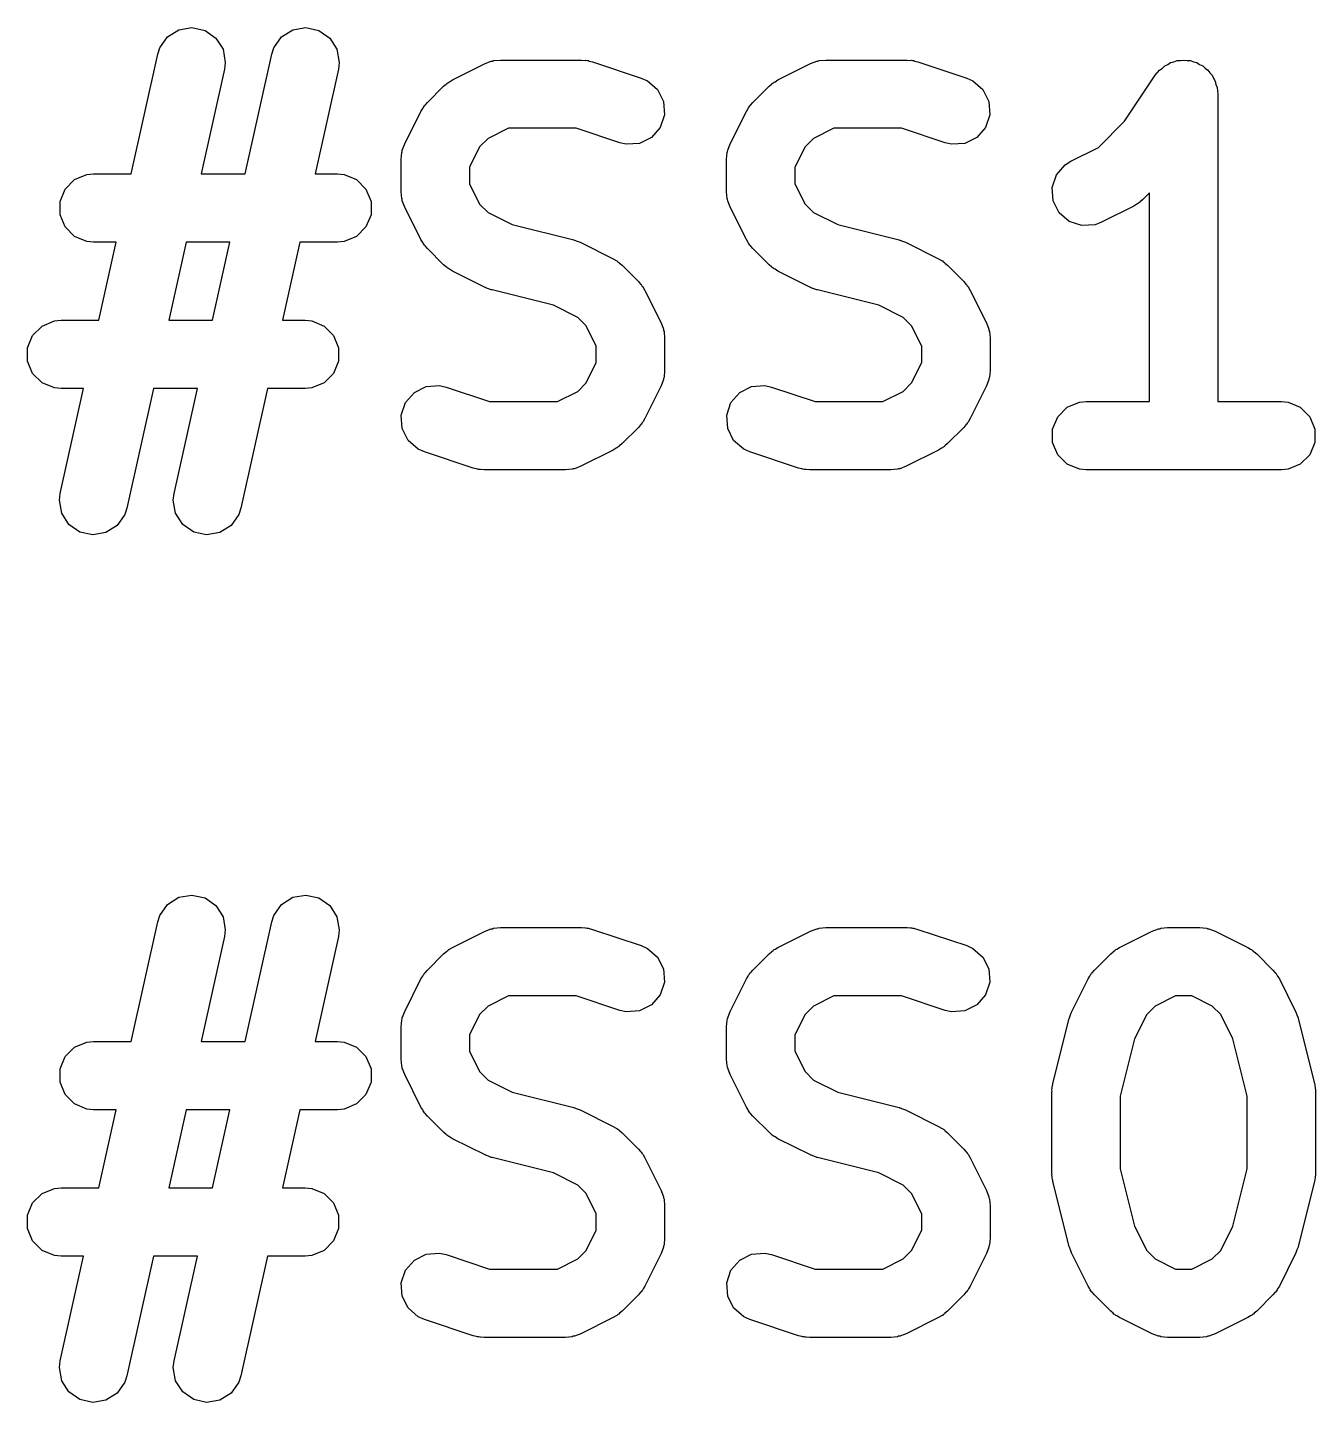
# Model space of a CAD drawing. Extents: x -4.27 to -3.21, y 5.41 to 6.94.
# Drawn here: x -4.0449 to -3.8965, y 6.1558 to 6.3143 of the extents above; entities that cross this region are included whole.
import ezdxf

# ---------------------------------------------------------------- set-up
doc = ezdxf.new("R2010")
doc.units = 0
doc.header["$MEASUREMENT"] = 0
doc.layers.add('BLACK', color=7, linetype='CONTINUOUS')

msp = doc.modelspace()

# ---------------------------------------------------------------- linework, layer by layer
at = {"layer": 'BLACK', "linetype": 'CONTINUOUS'}
for p, q in [((-4.02967, 6.3119), (-4.02879, 6.31316)), ((-4.02879, 6.31316), (-4.0275, 6.31399)), ((-4.0275, 6.31399), (-4.02598, 6.31425)), ((-4.02598, 6.31425), (-4.02448, 6.31392)), ((-4.02448, 6.31392), (-4.02323, 6.31304)), ((-4.02323, 6.31304), (-4.0224, 6.31174)), ((-4.01655, 6.3119), (-4.01567, 6.31316)), ((-4.01567, 6.31316), (-4.01437, 6.31399)), ((-4.01437, 6.31399), (-4.01286, 6.31425)), ((-4.01286, 6.31425), (-4.01136, 6.31392)), ((-4.01136, 6.31392), (-4.0101, 6.31304)), ((-4.0101, 6.31304), (-4.00928, 6.31174)), ((-4.03298, 6.29738), (-4.02992, 6.31117)), ((-4.02992, 6.31117), (-4.02967, 6.3119)), ((-4.0224, 6.31174), (-4.02214, 6.31023)), ((-4.01986, 6.29738), (-4.01679, 6.31117)), ((-4.01679, 6.31117), (-4.01655, 6.3119)), ((-4.00928, 6.31174), (-4.00901, 6.31023)), ((-4.02214, 6.31023), (-4.02223, 6.30946)), ((-4.00901, 6.31023), (-4.00911, 6.30946)), ((-3.99596, 6.30821), (-3.99221, 6.31009)), ((-3.99221, 6.31009), (-3.99149, 6.31036)), ((-3.99149, 6.31036), (-3.99135, 6.31037)), ((-3.99135, 6.31037), (-3.99122, 6.31043)), ((-3.99122, 6.31043), (-3.99045, 6.3105)), ((-3.99045, 6.3105), (-3.98108, 6.3105)), ((-3.98108, 6.3105), (-3.98069, 6.31046)), ((-3.98069, 6.31046), (-3.98059, 6.31047)), ((-3.98059, 6.31047), (-3.98045, 6.31044)), ((-3.98045, 6.31044), (-3.98031, 6.31043)), ((-3.98031, 6.31043), (-3.98021, 6.31039)), ((-3.98021, 6.31039), (-3.97983, 6.3103)), ((-3.97983, 6.3103), (-3.97421, 6.30843)), ((-3.95847, 6.30821), (-3.95472, 6.31009)), ((-3.95472, 6.31009), (-3.954, 6.31036)), ((-3.954, 6.31036), (-3.95386, 6.31037)), ((-3.95386, 6.31037), (-3.95372, 6.31043)), ((-3.95372, 6.31043), (-3.95296, 6.3105)), ((-3.95296, 6.3105), (-3.94358, 6.3105)), ((-3.94358, 6.3105), (-3.94319, 6.31046)), ((-3.94319, 6.31046), (-3.94309, 6.31047)), ((-3.94309, 6.31047), (-3.94295, 6.31044)), ((-3.94295, 6.31044), (-3.94281, 6.31043)), ((-3.94281, 6.31043), (-3.94272, 6.31039)), ((-3.94272, 6.31039), (-3.94234, 6.3103)), ((-3.94234, 6.3103), (-3.93671, 6.30843)), ((-3.9145, 6.30935), (-3.91417, 6.30956)), ((-3.91417, 6.30956), (-3.9139, 6.30984)), ((-3.9139, 6.30984), (-3.91354, 6.30999)), ((-3.91354, 6.30999), (-3.91322, 6.3102)), ((-3.91322, 6.3102), (-3.91284, 6.31028)), ((-3.91284, 6.31028), (-3.91248, 6.31043)), ((-3.91248, 6.31043), (-3.91209, 6.31043)), ((-3.91209, 6.31043), (-3.91172, 6.3105)), ((-3.91172, 6.3105), (-3.91133, 6.31043)), ((-3.91133, 6.31043), (-3.91094, 6.31043)), ((-3.91094, 6.31043), (-3.91059, 6.31028)), ((-3.91059, 6.31028), (-3.91021, 6.31021)), ((-3.91021, 6.31021), (-3.90988, 6.30999)), ((-3.90988, 6.30999), (-3.90952, 6.30984)), ((-3.90952, 6.30984), (-3.90925, 6.30957)), ((-3.90925, 6.30957), (-3.90893, 6.30935)), ((-4.02223, 6.30946), (-4.02491, 6.29738)), ((-4.00911, 6.30946), (-4.01179, 6.29738)), ((-3.9965, 6.30788), (-3.99639, 6.30796)), ((-3.99639, 6.30796), (-3.99629, 6.308)), ((-3.99629, 6.308), (-3.99596, 6.30821)), ((-3.97421, 6.30843), (-3.9735, 6.30811)), ((-3.9735, 6.30811), (-3.97234, 6.30711)), ((-3.959, 6.30788), (-3.95889, 6.30796)), ((-3.95889, 6.30796), (-3.9588, 6.308)), ((-3.9588, 6.308), (-3.95847, 6.30821)), ((-3.93671, 6.30843), (-3.93601, 6.30811)), ((-3.93601, 6.30811), (-3.93485, 6.30711)), ((-3.91852, 6.30345), (-3.91499, 6.30875)), ((-3.91499, 6.30875), (-3.91499, 6.30875)), ((-3.91499, 6.30875), (-3.91498, 6.30875)), ((-3.91498, 6.30876), (-3.9145, 6.30935)), ((-3.91498, 6.30875), (-3.91498, 6.30876)), ((-3.90893, 6.30935), (-3.90871, 6.30903)), ((-3.90871, 6.30903), (-3.90844, 6.30875)), ((-3.90844, 6.30875), (-3.90829, 6.3084)), ((-3.90829, 6.3084), (-3.90808, 6.30808)), ((-3.90808, 6.30808), (-3.908, 6.30769)), ((-3.99886, 6.3056), (-3.99699, 6.30748)), ((-3.99699, 6.30748), (-3.99668, 6.30772)), ((-3.99668, 6.30772), (-3.99661, 6.3078)), ((-3.99661, 6.3078), (-3.9965, 6.30788)), ((-3.97234, 6.30711), (-3.97166, 6.30573)), ((-3.96136, 6.3056), (-3.95949, 6.30748)), ((-3.95949, 6.30748), (-3.95919, 6.30772)), ((-3.95919, 6.30772), (-3.95912, 6.3078)), ((-3.95912, 6.3078), (-3.959, 6.30788)), ((-3.93485, 6.30711), (-3.93416, 6.30573)), ((-3.908, 6.30769), (-3.90785, 6.30733)), ((-3.90785, 6.30733), (-3.90778, 6.30657)), ((-3.90778, 6.30657), (-3.90777, 6.30657)), ((-3.90777, 6.30657), (-3.90777, 6.30657)), ((-3.90777, 6.30657), (-3.90777, 6.30657)), ((-3.90777, 6.30657), (-3.90777, 6.27113)), ((-3.9996, 6.30458), (-3.99939, 6.30491)), ((-3.99939, 6.30491), (-3.99935, 6.305)), ((-3.99935, 6.305), (-3.99926, 6.30511)), ((-3.99926, 6.30511), (-3.99919, 6.30523)), ((-3.99919, 6.30523), (-3.99911, 6.3053)), ((-3.99911, 6.3053), (-3.99886, 6.3056)), ((-3.97166, 6.30573), (-3.97155, 6.3042)), ((-3.9621, 6.30458), (-3.96189, 6.30491)), ((-3.96189, 6.30491), (-3.96185, 6.305)), ((-3.96185, 6.305), (-3.96177, 6.30511)), ((-3.96177, 6.30511), (-3.96169, 6.30523)), ((-3.96169, 6.30523), (-3.96161, 6.3053)), ((-3.96161, 6.3053), (-3.96136, 6.3056)), ((-3.93416, 6.30573), (-3.93405, 6.3042)), ((-4.00147, 6.30083), (-3.9996, 6.30458)), ((-3.97155, 6.3042), (-3.97203, 6.30274)), ((-3.96398, 6.30083), (-3.9621, 6.30458)), ((-3.93405, 6.3042), (-3.93454, 6.30274)), ((-3.92154, 6.30043), (-3.91852, 6.30345)), ((-3.98952, 6.30263), (-3.99187, 6.30146)), ((-3.98172, 6.30263), (-3.98952, 6.30263)), ((-3.9767, 6.30096), (-3.98172, 6.30263)), ((-3.97203, 6.30274), (-3.97304, 6.30158)), ((-3.95203, 6.30263), (-3.95437, 6.30146)), ((-3.94422, 6.30263), (-3.95203, 6.30263)), ((-3.9392, 6.30096), (-3.94422, 6.30263)), ((-3.93454, 6.30274), (-3.93554, 6.30158)), ((-4.00176, 6.29997), (-4.00175, 6.30011)), ((-4.00175, 6.30011), (-4.00147, 6.30083)), ((-3.99284, 6.30048), (-3.99401, 6.29814)), ((-3.99187, 6.30146), (-3.99284, 6.30048)), ((-3.97595, 6.30079), (-3.9767, 6.30096)), ((-3.97441, 6.30089), (-3.97595, 6.30079)), ((-3.97304, 6.30158), (-3.97441, 6.30089)), ((-3.96426, 6.29997), (-3.96425, 6.30011)), ((-3.96425, 6.30011), (-3.96398, 6.30083)), ((-3.95534, 6.30048), (-3.95652, 6.29814)), ((-3.95437, 6.30146), (-3.95534, 6.30048)), ((-3.93845, 6.30079), (-3.9392, 6.30096)), ((-3.93692, 6.30089), (-3.93845, 6.30079)), ((-3.93554, 6.30158), (-3.93692, 6.30089)), ((-3.92472, 6.29884), (-3.92154, 6.30043)), ((-4.00189, 6.29907), (-4.00181, 6.29984)), ((-4.00189, 6.29532), (-4.00189, 6.29907)), ((-4.00181, 6.29984), (-4.00176, 6.29997)), ((-3.96439, 6.29907), (-3.96432, 6.29984)), ((-3.96439, 6.29532), (-3.96439, 6.29907)), ((-3.96432, 6.29984), (-3.96426, 6.29997)), ((-3.92638, 6.29727), (-3.92537, 6.29843)), ((-3.92537, 6.29843), (-3.92472, 6.29884)), ((-4.03951, 6.29672), (-4.03809, 6.2973)), ((-4.03809, 6.2973), (-4.03732, 6.29738)), ((-4.03732, 6.29738), (-4.03298, 6.29738)), ((-4.02491, 6.29738), (-4.01986, 6.29738)), ((-4.01179, 6.29738), (-4.0092, 6.29738)), ((-4.0092, 6.29738), (-4.00843, 6.2973)), ((-4.00843, 6.2973), (-4.00701, 6.29672)), ((-3.99401, 6.29814), (-3.99401, 6.29625)), ((-3.95652, 6.29814), (-3.95652, 6.29625)), ((-3.92687, 6.29581), (-3.92638, 6.29727)), ((-4.04118, 6.29421), (-4.04059, 6.29563)), ((-4.04059, 6.29563), (-4.03951, 6.29672)), ((-4.00701, 6.29672), (-4.00593, 6.29563)), ((-4.00593, 6.29563), (-4.00534, 6.29421)), ((-4.00181, 6.29455), (-4.00189, 6.29532)), ((-3.99401, 6.29625), (-3.99284, 6.2939)), ((-3.96432, 6.29455), (-3.96439, 6.29532)), ((-3.95652, 6.29625), (-3.95534, 6.2939)), ((-3.92676, 6.29428), (-3.92687, 6.29581)), ((-4.04118, 6.29267), (-4.04118, 6.29421)), ((-4.00534, 6.29421), (-4.00534, 6.29267)), ((-4.00176, 6.29442), (-4.00181, 6.29455)), ((-4.00175, 6.29428), (-4.00176, 6.29442)), ((-4.00147, 6.29356), (-4.00175, 6.29428)), ((-3.99284, 6.2939), (-3.99187, 6.29293)), ((-3.96426, 6.29442), (-3.96432, 6.29455)), ((-3.96425, 6.29428), (-3.96426, 6.29442)), ((-3.96398, 6.29356), (-3.96425, 6.29428)), ((-3.95534, 6.2939), (-3.95437, 6.29293)), ((-3.92607, 6.2929), (-3.92676, 6.29428)), ((-3.91745, 6.29367), (-3.9212, 6.2918)), ((-3.91712, 6.29388), (-3.91745, 6.29367)), ((-3.91702, 6.29392), (-3.91712, 6.29388)), ((-3.91692, 6.29401), (-3.91702, 6.29392)), ((-3.9168, 6.29408), (-3.91692, 6.29401)), ((-3.91673, 6.29416), (-3.9168, 6.29408)), ((-3.91643, 6.29441), (-3.91673, 6.29416)), ((-3.91565, 6.29519), (-3.91643, 6.29441)), ((-3.91565, 6.27113), (-3.91565, 6.29519)), ((-4.04059, 6.29126), (-4.04118, 6.29267)), ((-4.00534, 6.29267), (-4.00593, 6.29126)), ((-3.9996, 6.28981), (-4.00147, 6.29356)), ((-3.99187, 6.29293), (-3.98908, 6.29153)), ((-3.9621, 6.28981), (-3.96398, 6.29356)), ((-3.95437, 6.29293), (-3.95158, 6.29153)), ((-3.92491, 6.2919), (-3.92607, 6.2929)), ((-4.03951, 6.29017), (-4.04059, 6.29126)), ((-4.00593, 6.29126), (-4.00701, 6.29017)), ((-3.98908, 6.29153), (-3.982, 6.28976)), ((-3.95158, 6.29153), (-3.9445, 6.28976)), ((-3.92345, 6.29141), (-3.92491, 6.2919)), ((-3.92192, 6.29152), (-3.92345, 6.29141)), ((-3.9212, 6.2918), (-3.92192, 6.29152)), ((-4.03809, 6.28958), (-4.03951, 6.29017)), ((-4.03732, 6.28951), (-4.03809, 6.28958)), ((-4.03473, 6.28951), (-4.03732, 6.28951)), ((-4.03673, 6.28051), (-4.03473, 6.28951)), ((-4.02666, 6.28951), (-4.02866, 6.28051)), ((-4.02161, 6.28951), (-4.02666, 6.28951)), ((-4.02361, 6.28051), (-4.02161, 6.28951)), ((-4.01354, 6.28951), (-4.01554, 6.28051)), ((-4.0092, 6.28951), (-4.01354, 6.28951)), ((-4.00843, 6.28958), (-4.0092, 6.28951)), ((-4.00701, 6.29017), (-4.00843, 6.28958)), ((-3.99939, 6.28948), (-3.9996, 6.28981)), ((-3.99935, 6.28938), (-3.99939, 6.28948)), ((-3.99926, 6.28927), (-3.99935, 6.28938)), ((-3.99919, 6.28915), (-3.99926, 6.28927)), ((-3.99911, 6.28909), (-3.99919, 6.28915)), ((-3.99886, 6.28878), (-3.99911, 6.28909)), ((-3.982, 6.28976), (-3.98194, 6.28974)), ((-3.98194, 6.28974), (-3.98191, 6.28974)), ((-3.98191, 6.28974), (-3.98159, 6.28962)), ((-3.98159, 6.28962), (-3.98127, 6.2895)), ((-3.98127, 6.2895), (-3.98125, 6.28949)), ((-3.98125, 6.28949), (-3.98119, 6.28947)), ((-3.98119, 6.28947), (-3.97744, 6.28759)), ((-3.96189, 6.28948), (-3.9621, 6.28981)), ((-3.96185, 6.28938), (-3.96189, 6.28948)), ((-3.96177, 6.28927), (-3.96185, 6.28938)), ((-3.96169, 6.28915), (-3.96177, 6.28927)), ((-3.96161, 6.28909), (-3.96169, 6.28915)), ((-3.96136, 6.28878), (-3.96161, 6.28909)), ((-3.9445, 6.28976), (-3.94445, 6.28974)), ((-3.94445, 6.28974), (-3.94442, 6.28974)), ((-3.94442, 6.28974), (-3.9441, 6.28962)), ((-3.9441, 6.28962), (-3.94378, 6.2895)), ((-3.94378, 6.2895), (-3.94375, 6.28949)), ((-3.94375, 6.28949), (-3.9437, 6.28947)), ((-3.9437, 6.28947), (-3.93995, 6.28759)), ((-3.99699, 6.28691), (-3.99886, 6.28878)), ((-3.97744, 6.28759), (-3.97711, 6.28738)), ((-3.97711, 6.28738), (-3.97702, 6.28734)), ((-3.97702, 6.28734), (-3.97691, 6.28725)), ((-3.95949, 6.28691), (-3.96136, 6.28878)), ((-3.93995, 6.28759), (-3.93962, 6.28738)), ((-3.93962, 6.28738), (-3.93952, 6.28734)), ((-3.93952, 6.28734), (-3.93941, 6.28725)), ((-3.99668, 6.28666), (-3.99699, 6.28691)), ((-3.99661, 6.28658), (-3.99668, 6.28666)), ((-3.9965, 6.28651), (-3.99661, 6.28658)), ((-3.99639, 6.28642), (-3.9965, 6.28651)), ((-3.99629, 6.28638), (-3.99639, 6.28642)), ((-3.99596, 6.28617), (-3.99629, 6.28638)), ((-3.99221, 6.2843), (-3.99596, 6.28617)), ((-3.97691, 6.28725), (-3.97679, 6.28718)), ((-3.97679, 6.28718), (-3.97672, 6.2871)), ((-3.97672, 6.2871), (-3.97642, 6.28685)), ((-3.97642, 6.28685), (-3.97454, 6.28498)), ((-3.95919, 6.28666), (-3.95949, 6.28691)), ((-3.95912, 6.28658), (-3.95919, 6.28666)), ((-3.959, 6.28651), (-3.95912, 6.28658)), ((-3.95889, 6.28642), (-3.959, 6.28651)), ((-3.9588, 6.28638), (-3.95889, 6.28642)), ((-3.95847, 6.28617), (-3.9588, 6.28638)), ((-3.95472, 6.2843), (-3.95847, 6.28617)), ((-3.93941, 6.28725), (-3.93929, 6.28718)), ((-3.93929, 6.28718), (-3.93923, 6.2871)), ((-3.93923, 6.2871), (-3.93892, 6.28685)), ((-3.93892, 6.28685), (-3.93705, 6.28498)), ((-3.99216, 6.28428), (-3.99221, 6.2843)), ((-3.99213, 6.28426), (-3.99216, 6.28428)), ((-3.99181, 6.28414), (-3.99213, 6.28426)), ((-3.97454, 6.28498), (-3.9743, 6.28468)), ((-3.9743, 6.28468), (-3.97422, 6.28461)), ((-3.97422, 6.28461), (-3.97414, 6.28449)), ((-3.97414, 6.28449), (-3.97405, 6.28438)), ((-3.97405, 6.28438), (-3.97401, 6.28429)), ((-3.97401, 6.28429), (-3.97381, 6.28395)), ((-3.95466, 6.28428), (-3.95472, 6.2843)), ((-3.95464, 6.28426), (-3.95466, 6.28428)), ((-3.95432, 6.28414), (-3.95464, 6.28426)), ((-3.93705, 6.28498), (-3.9368, 6.28468)), ((-3.9368, 6.28468), (-3.93672, 6.28461)), ((-3.93672, 6.28461), (-3.93665, 6.28449)), ((-3.93665, 6.28449), (-3.93656, 6.28438)), ((-3.93656, 6.28438), (-3.93652, 6.28429)), ((-3.93652, 6.28429), (-3.93631, 6.28395)), ((-3.99149, 6.28402), (-3.99181, 6.28414)), ((-3.99146, 6.28402), (-3.99149, 6.28402)), ((-3.99141, 6.284), (-3.99146, 6.28402)), ((-3.98433, 6.28223), (-3.99141, 6.284)), ((-3.97381, 6.28395), (-3.97193, 6.28021)), ((-3.954, 6.28402), (-3.95432, 6.28414)), ((-3.95397, 6.28402), (-3.954, 6.28402)), ((-3.95391, 6.284), (-3.95397, 6.28402)), ((-3.94683, 6.28223), (-3.95391, 6.284)), ((-3.93631, 6.28395), (-3.93444, 6.28021)), ((-3.98154, 6.28083), (-3.98433, 6.28223)), ((-3.94404, 6.28083), (-3.94683, 6.28223)), ((-4.04434, 6.27876), (-4.04326, 6.27984)), ((-4.04326, 6.27984), (-4.04184, 6.28043)), ((-4.04184, 6.28043), (-4.04107, 6.28051)), ((-4.04107, 6.28051), (-4.03673, 6.28051)), ((-4.02866, 6.28051), (-4.02361, 6.28051)), ((-4.01554, 6.28051), (-4.01295, 6.28051)), ((-4.01295, 6.28051), (-4.01218, 6.28043)), ((-4.01218, 6.28043), (-4.01076, 6.27984)), ((-4.01076, 6.27984), (-4.00968, 6.27876)), ((-3.98056, 6.27986), (-3.98154, 6.28083)), ((-3.97939, 6.27752), (-3.98056, 6.27986)), ((-3.97193, 6.28021), (-3.97166, 6.27948)), ((-3.97166, 6.27948), (-3.97165, 6.27934)), ((-3.94307, 6.27986), (-3.94404, 6.28083)), ((-3.9419, 6.27752), (-3.94307, 6.27986)), ((-3.93444, 6.28021), (-3.93416, 6.27948)), ((-3.93416, 6.27948), (-3.93415, 6.27934)), ((-4.04493, 6.27734), (-4.04434, 6.27876)), ((-4.00968, 6.27876), (-4.00909, 6.27734)), ((-3.97165, 6.27934), (-3.97159, 6.27921)), ((-3.97159, 6.27921), (-3.97152, 6.27844)), ((-3.97152, 6.27844), (-3.97152, 6.2747)), ((-3.93415, 6.27934), (-3.9341, 6.27921)), ((-3.9341, 6.27921), (-3.93402, 6.27844)), ((-3.93402, 6.27844), (-3.93402, 6.2747)), ((-4.04493, 6.2758), (-4.04493, 6.27734)), ((-4.00909, 6.27734), (-4.00909, 6.2758)), ((-3.97939, 6.27562), (-3.97939, 6.27752)), ((-3.9419, 6.27562), (-3.9419, 6.27752)), ((-4.04434, 6.27438), (-4.04493, 6.2758)), ((-4.00909, 6.2758), (-4.00968, 6.27438)), ((-3.98056, 6.27328), (-3.97939, 6.27562)), ((-3.97152, 6.2747), (-3.97159, 6.27393)), ((-3.94307, 6.27328), (-3.9419, 6.27562)), ((-3.93402, 6.2747), (-3.9341, 6.27393)), ((-4.04326, 6.2733), (-4.04434, 6.27438)), ((-4.04184, 6.27271), (-4.04326, 6.2733)), ((-4.01076, 6.2733), (-4.01218, 6.27271)), ((-4.00968, 6.27438), (-4.01076, 6.2733)), ((-3.98154, 6.27231), (-3.98056, 6.27328)), ((-3.97166, 6.27366), (-3.97193, 6.27293)), ((-3.97165, 6.2738), (-3.97166, 6.27366)), ((-3.97159, 6.27393), (-3.97165, 6.2738)), ((-3.94404, 6.27231), (-3.94307, 6.27328)), ((-3.93416, 6.27366), (-3.93444, 6.27293)), ((-3.93415, 6.2738), (-3.93416, 6.27366)), ((-3.9341, 6.27393), (-3.93415, 6.2738)), ((-4.04107, 6.27263), (-4.04184, 6.27271)), ((-4.04116, 6.26055), (-4.03848, 6.27263)), ((-4.03848, 6.27263), (-4.04107, 6.27263)), ((-4.03041, 6.27263), (-4.03348, 6.25884)), ((-4.02536, 6.27263), (-4.03041, 6.27263)), ((-4.02804, 6.26055), (-4.02536, 6.27263)), ((-4.01729, 6.27263), (-4.02035, 6.25884)), ((-4.01295, 6.27263), (-4.01729, 6.27263)), ((-4.01218, 6.27271), (-4.01295, 6.27263)), ((-4.00137, 6.27102), (-4.00036, 6.27218)), ((-4.00036, 6.27218), (-3.99899, 6.27287)), ((-3.99899, 6.27287), (-3.99746, 6.27298)), ((-3.99746, 6.27298), (-3.99671, 6.27281)), ((-3.99671, 6.27281), (-3.99169, 6.27113)), ((-3.98388, 6.27113), (-3.98154, 6.27231)), ((-3.97193, 6.27293), (-3.97381, 6.26918)), ((-3.96388, 6.27102), (-3.96287, 6.27218)), ((-3.96287, 6.27218), (-3.9615, 6.27287)), ((-3.9615, 6.27287), (-3.95996, 6.27298)), ((-3.95996, 6.27298), (-3.95921, 6.27281)), ((-3.95921, 6.27281), (-3.95419, 6.27113)), ((-3.94639, 6.27113), (-3.94404, 6.27231)), ((-3.93444, 6.27293), (-3.93631, 6.26918)), ((-4.00186, 6.26956), (-4.00137, 6.27102)), ((-3.99169, 6.27113), (-3.98388, 6.27113)), ((-3.96436, 6.26956), (-3.96388, 6.27102)), ((-3.95419, 6.27113), (-3.94639, 6.27113)), ((-3.92623, 6.26938), (-3.92515, 6.27047)), ((-3.92515, 6.27047), (-3.92373, 6.27106)), ((-3.92373, 6.27106), (-3.92296, 6.27113)), ((-3.92296, 6.27113), (-3.91565, 6.27113)), ((-3.90777, 6.27113), (-3.90046, 6.27113)), ((-3.90046, 6.27113), (-3.89969, 6.27106)), ((-3.89969, 6.27106), (-3.89828, 6.27047)), ((-3.89828, 6.27047), (-3.89719, 6.26938)), ((-4.00175, 6.26803), (-4.00186, 6.26956)), ((-3.9743, 6.26846), (-3.97454, 6.26816)), ((-3.97422, 6.26853), (-3.9743, 6.26846)), ((-3.97414, 6.26865), (-3.97422, 6.26853)), ((-3.97405, 6.26876), (-3.97414, 6.26865)), ((-3.97401, 6.26885), (-3.97405, 6.26876)), ((-3.97381, 6.26918), (-3.97401, 6.26885)), ((-3.96425, 6.26803), (-3.96436, 6.26956)), ((-3.9368, 6.26846), (-3.93705, 6.26816)), ((-3.93672, 6.26853), (-3.9368, 6.26846)), ((-3.93665, 6.26865), (-3.93672, 6.26853)), ((-3.93656, 6.26876), (-3.93665, 6.26865)), ((-3.93652, 6.26885), (-3.93656, 6.26876)), ((-3.93631, 6.26918), (-3.93652, 6.26885)), ((-3.92682, 6.26796), (-3.92623, 6.26938)), ((-3.89719, 6.26938), (-3.8966, 6.26796)), ((-4.00106, 6.26666), (-4.00175, 6.26803)), ((-3.97454, 6.26816), (-3.97642, 6.26629)), ((-3.96357, 6.26666), (-3.96425, 6.26803)), ((-3.93705, 6.26816), (-3.93892, 6.26629)), ((-3.92682, 6.26643), (-3.92682, 6.26796)), ((-3.8966, 6.26796), (-3.8966, 6.26643)), ((-3.9999, 6.26565), (-4.00106, 6.26666)), ((-3.9992, 6.26534), (-3.9999, 6.26565)), ((-3.99357, 6.26346), (-3.9992, 6.26534)), ((-3.97744, 6.26555), (-3.98119, 6.26367)), ((-3.97711, 6.26576), (-3.97744, 6.26555)), ((-3.97702, 6.2658), (-3.97711, 6.26576)), ((-3.97691, 6.26589), (-3.97702, 6.2658)), ((-3.97679, 6.26596), (-3.97691, 6.26589)), ((-3.97672, 6.26604), (-3.97679, 6.26596)), ((-3.97642, 6.26629), (-3.97672, 6.26604)), ((-3.96241, 6.26565), (-3.96357, 6.26666)), ((-3.9617, 6.26534), (-3.96241, 6.26565)), ((-3.95608, 6.26346), (-3.9617, 6.26534)), ((-3.93995, 6.26555), (-3.9437, 6.26367)), ((-3.93962, 6.26576), (-3.93995, 6.26555)), ((-3.93952, 6.2658), (-3.93962, 6.26576)), ((-3.93941, 6.26589), (-3.93952, 6.2658)), ((-3.93929, 6.26596), (-3.93941, 6.26589)), ((-3.93923, 6.26604), (-3.93929, 6.26596)), ((-3.93892, 6.26629), (-3.93923, 6.26604)), ((-3.92623, 6.26501), (-3.92682, 6.26643)), ((-3.8966, 6.26643), (-3.89719, 6.26501)), ((-3.98119, 6.26367), (-3.98191, 6.2634)), ((-3.9437, 6.26367), (-3.94442, 6.2634)), ((-3.92515, 6.26392), (-3.92623, 6.26501)), ((-3.92373, 6.26333), (-3.92515, 6.26392)), ((-3.89828, 6.26392), (-3.89969, 6.26333)), ((-3.89719, 6.26501), (-3.89828, 6.26392)), ((-3.99319, 6.26337), (-3.99357, 6.26346)), ((-3.99309, 6.26333), (-3.99319, 6.26337)), ((-3.99296, 6.26332), (-3.99309, 6.26333)), ((-3.99282, 6.26329), (-3.99296, 6.26332)), ((-3.99272, 6.2633), (-3.99282, 6.26329)), ((-3.99233, 6.26326), (-3.99272, 6.2633)), ((-3.98295, 6.26326), (-3.99233, 6.26326)), ((-3.98218, 6.26333), (-3.98295, 6.26326)), ((-3.98205, 6.26339), (-3.98218, 6.26333)), ((-3.98191, 6.2634), (-3.98205, 6.26339)), ((-3.9557, 6.26337), (-3.95608, 6.26346)), ((-3.9556, 6.26333), (-3.9557, 6.26337)), ((-3.95546, 6.26332), (-3.9556, 6.26333)), ((-3.95532, 6.26329), (-3.95546, 6.26332)), ((-3.95522, 6.2633), (-3.95532, 6.26329)), ((-3.95483, 6.26326), (-3.95522, 6.2633)), ((-3.94546, 6.26326), (-3.95483, 6.26326)), ((-3.94469, 6.26333), (-3.94546, 6.26326)), ((-3.94456, 6.26339), (-3.94469, 6.26333)), ((-3.94442, 6.2634), (-3.94456, 6.26339)), ((-3.92296, 6.26326), (-3.92373, 6.26333)), ((-3.90046, 6.26326), (-3.92296, 6.26326)), ((-3.89969, 6.26333), (-3.90046, 6.26326)), ((-4.04126, 6.25978), (-4.04116, 6.26055)), ((-4.02813, 6.25978), (-4.02804, 6.26055)), ((-4.04099, 6.25827), (-4.04126, 6.25978)), ((-4.03348, 6.25884), (-4.03372, 6.25811)), ((-4.02787, 6.25827), (-4.02813, 6.25978)), ((-4.02035, 6.25884), (-4.02059, 6.25811)), ((-4.04017, 6.25698), (-4.04099, 6.25827)), ((-4.03372, 6.25811), (-4.0346, 6.25685)), ((-4.02704, 6.25698), (-4.02787, 6.25827)), ((-4.02059, 6.25811), (-4.02148, 6.25685)), ((-4.03891, 6.25609), (-4.04017, 6.25698)), ((-4.03741, 6.25576), (-4.03891, 6.25609)), ((-4.0359, 6.25603), (-4.03741, 6.25576)), ((-4.0346, 6.25685), (-4.0359, 6.25603)), ((-4.02578, 6.25609), (-4.02704, 6.25698)), ((-4.02429, 6.25576), (-4.02578, 6.25609)), ((-4.02277, 6.25603), (-4.02429, 6.25576)), ((-4.02148, 6.25685), (-4.02277, 6.25603)), ((-4.02967, 6.2119), (-4.02879, 6.21316)), ((-4.02879, 6.21316), (-4.0275, 6.21399)), ((-4.0275, 6.21399), (-4.02598, 6.21425)), ((-4.02598, 6.21425), (-4.02448, 6.21392)), ((-4.02448, 6.21392), (-4.02323, 6.21304)), ((-4.02323, 6.21304), (-4.0224, 6.21174)), ((-4.01655, 6.2119), (-4.01567, 6.21316)), ((-4.01567, 6.21316), (-4.01437, 6.21399)), ((-4.01437, 6.21399), (-4.01286, 6.21425)), ((-4.01286, 6.21425), (-4.01136, 6.21392)), ((-4.01136, 6.21392), (-4.0101, 6.21304)), ((-4.0101, 6.21304), (-4.00928, 6.21174)), ((-4.02992, 6.21117), (-4.02967, 6.2119)), ((-4.0224, 6.21174), (-4.02214, 6.21023)), ((-4.01679, 6.21117), (-4.01655, 6.2119)), ((-4.00928, 6.21174), (-4.00901, 6.21023)), ((-4.03298, 6.19738), (-4.02992, 6.21117)), ((-4.02214, 6.21023), (-4.02223, 6.20946)), ((-4.01986, 6.19738), (-4.01679, 6.21117)), ((-4.00901, 6.21023), (-4.00911, 6.20946)), ((-3.99596, 6.20821), (-3.99221, 6.21009)), ((-3.99221, 6.21009), (-3.99149, 6.21036)), ((-3.99149, 6.21036), (-3.99135, 6.21037)), ((-3.99135, 6.21037), (-3.99122, 6.21043)), ((-3.99122, 6.21043), (-3.99045, 6.2105)), ((-3.99045, 6.2105), (-3.98108, 6.2105)), ((-3.98108, 6.2105), (-3.98069, 6.21046)), ((-3.98069, 6.21046), (-3.98059, 6.21047)), ((-3.98059, 6.21047), (-3.98045, 6.21044)), ((-3.98045, 6.21044), (-3.98031, 6.21043)), ((-3.98031, 6.21043), (-3.98021, 6.21039)), ((-3.98021, 6.21039), (-3.97983, 6.2103)), ((-3.97983, 6.2103), (-3.97421, 6.20843)), ((-3.95847, 6.20821), (-3.95472, 6.21009)), ((-3.95472, 6.21009), (-3.954, 6.21036)), ((-3.954, 6.21036), (-3.95386, 6.21037)), ((-3.95386, 6.21037), (-3.95372, 6.21043)), ((-3.95372, 6.21043), (-3.95296, 6.2105)), ((-3.95296, 6.2105), (-3.94358, 6.2105)), ((-3.94358, 6.2105), (-3.94319, 6.21046)), ((-3.94319, 6.21046), (-3.94309, 6.21047)), ((-3.94309, 6.21047), (-3.94295, 6.21044)), ((-3.94295, 6.21044), (-3.94281, 6.21043)), ((-3.94281, 6.21043), (-3.94272, 6.21039)), ((-3.94272, 6.21039), (-3.94234, 6.2103)), ((-3.94234, 6.2103), (-3.93671, 6.20843)), ((-3.9191, 6.20821), (-3.91535, 6.21009)), ((-3.91535, 6.21009), (-3.91463, 6.21036)), ((-3.91463, 6.21036), (-3.91448, 6.21037)), ((-3.91448, 6.21037), (-3.91435, 6.21043)), ((-3.91435, 6.21043), (-3.91359, 6.2105)), ((-3.91359, 6.2105), (-3.90984, 6.2105)), ((-3.90984, 6.2105), (-3.90907, 6.21043)), ((-3.90907, 6.21043), (-3.90894, 6.21037)), ((-3.90894, 6.21037), (-3.9088, 6.21036)), ((-3.9088, 6.21036), (-3.90808, 6.21009)), ((-3.90808, 6.21009), (-3.90433, 6.20821)), ((-4.02223, 6.20946), (-4.02491, 6.19738)), ((-4.00911, 6.20946), (-4.01179, 6.19738)), ((-3.99629, 6.208), (-3.99596, 6.20821)), ((-3.97421, 6.20843), (-3.9735, 6.20811)), ((-3.9735, 6.20811), (-3.97234, 6.20711)), ((-3.9588, 6.208), (-3.95847, 6.20821)), ((-3.93671, 6.20843), (-3.93601, 6.20811)), ((-3.93601, 6.20811), (-3.93485, 6.20711)), ((-3.91943, 6.208), (-3.9191, 6.20821)), ((-3.90433, 6.20821), (-3.904, 6.208)), ((-3.99886, 6.2056), (-3.99699, 6.20748)), ((-3.99699, 6.20748), (-3.99668, 6.20772)), ((-3.99668, 6.20772), (-3.99661, 6.2078)), ((-3.99661, 6.2078), (-3.9965, 6.20788)), ((-3.9965, 6.20788), (-3.99639, 6.20796)), ((-3.99639, 6.20796), (-3.99629, 6.208)), ((-3.97234, 6.20711), (-3.97166, 6.20573)), ((-3.96136, 6.2056), (-3.95949, 6.20748)), ((-3.95949, 6.20748), (-3.95919, 6.20772)), ((-3.95919, 6.20772), (-3.95912, 6.2078)), ((-3.95912, 6.2078), (-3.959, 6.20788)), ((-3.959, 6.20788), (-3.95889, 6.20796)), ((-3.95889, 6.20796), (-3.9588, 6.208)), ((-3.93485, 6.20711), (-3.93416, 6.20573)), ((-3.92199, 6.2056), (-3.92012, 6.20748)), ((-3.92012, 6.20748), (-3.91982, 6.20772)), ((-3.91982, 6.20772), (-3.91975, 6.2078)), ((-3.91975, 6.2078), (-3.91963, 6.20788)), ((-3.91963, 6.20788), (-3.91952, 6.20796)), ((-3.91952, 6.20796), (-3.91943, 6.208)), ((-3.904, 6.208), (-3.9039, 6.20796)), ((-3.9039, 6.20796), (-3.90379, 6.20788)), ((-3.90379, 6.20788), (-3.90367, 6.2078)), ((-3.90367, 6.2078), (-3.90361, 6.20772)), ((-3.90361, 6.20772), (-3.9033, 6.20748)), ((-3.9033, 6.20748), (-3.90143, 6.2056)), ((-3.99939, 6.20491), (-3.99935, 6.205)), ((-3.99935, 6.205), (-3.99926, 6.20511)), ((-3.99926, 6.20511), (-3.99919, 6.20523)), ((-3.99919, 6.20523), (-3.99911, 6.2053)), ((-3.99911, 6.2053), (-3.99886, 6.2056)), ((-3.97166, 6.20573), (-3.97155, 6.2042)), ((-3.96189, 6.20491), (-3.96185, 6.205)), ((-3.96185, 6.205), (-3.96177, 6.20511)), ((-3.96177, 6.20511), (-3.96169, 6.20523)), ((-3.96169, 6.20523), (-3.96161, 6.2053)), ((-3.96161, 6.2053), (-3.96136, 6.2056)), ((-3.93416, 6.20573), (-3.93405, 6.2042)), ((-3.92252, 6.20491), (-3.92248, 6.205)), ((-3.92248, 6.205), (-3.9224, 6.20511)), ((-3.9224, 6.20511), (-3.92232, 6.20523)), ((-3.92232, 6.20523), (-3.92224, 6.2053)), ((-3.92224, 6.2053), (-3.92199, 6.2056)), ((-3.90143, 6.2056), (-3.90118, 6.2053)), ((-3.90118, 6.2053), (-3.9011, 6.20523)), ((-3.9011, 6.20523), (-3.90103, 6.20511)), ((-3.90103, 6.20511), (-3.90094, 6.205)), ((-3.90094, 6.205), (-3.9009, 6.20491)), ((-4.00147, 6.20083), (-3.9996, 6.20458)), ((-3.9996, 6.20458), (-3.99939, 6.20491)), ((-3.97155, 6.2042), (-3.97203, 6.20274)), ((-3.96398, 6.20083), (-3.9621, 6.20458)), ((-3.9621, 6.20458), (-3.96189, 6.20491)), ((-3.93405, 6.2042), (-3.93454, 6.20274)), ((-3.92461, 6.20083), (-3.92273, 6.20458)), ((-3.92273, 6.20458), (-3.92252, 6.20491)), ((-3.9009, 6.20491), (-3.90069, 6.20458)), ((-3.90069, 6.20458), (-3.89882, 6.20083)), ((-3.98952, 6.20263), (-3.99187, 6.20146)), ((-3.98172, 6.20263), (-3.98952, 6.20263)), ((-3.9767, 6.20096), (-3.98172, 6.20263)), ((-3.97203, 6.20274), (-3.97304, 6.20158)), ((-3.95203, 6.20263), (-3.95437, 6.20146)), ((-3.94422, 6.20263), (-3.95203, 6.20263)), ((-3.9392, 6.20096), (-3.94422, 6.20263)), ((-3.93454, 6.20274), (-3.93554, 6.20158)), ((-3.91266, 6.20263), (-3.915, 6.20146)), ((-3.91077, 6.20263), (-3.91266, 6.20263)), ((-3.90842, 6.20146), (-3.91077, 6.20263)), ((-4.00175, 6.20011), (-4.00147, 6.20083)), ((-3.99284, 6.20048), (-3.99401, 6.19814)), ((-3.99187, 6.20146), (-3.99284, 6.20048)), ((-3.97595, 6.20079), (-3.9767, 6.20096)), ((-3.97441, 6.20089), (-3.97595, 6.20079)), ((-3.97304, 6.20158), (-3.97441, 6.20089)), ((-3.96425, 6.20011), (-3.96398, 6.20083)), ((-3.95534, 6.20048), (-3.95652, 6.19814)), ((-3.95437, 6.20146), (-3.95534, 6.20048)), ((-3.93845, 6.20079), (-3.9392, 6.20096)), ((-3.93692, 6.20089), (-3.93845, 6.20079)), ((-3.93554, 6.20158), (-3.93692, 6.20089)), ((-3.92488, 6.20011), (-3.92476, 6.20043)), ((-3.92476, 6.20043), (-3.92465, 6.20075)), ((-3.92465, 6.20075), (-3.92463, 6.20077)), ((-3.92463, 6.20077), (-3.92461, 6.20083)), ((-3.91597, 6.20048), (-3.91737, 6.19769)), ((-3.915, 6.20146), (-3.91597, 6.20048)), ((-3.90745, 6.20048), (-3.90842, 6.20146)), ((-3.90605, 6.19769), (-3.90745, 6.20048)), ((-3.89882, 6.20083), (-3.89879, 6.20077)), ((-3.89879, 6.20077), (-3.89878, 6.20075)), ((-3.89878, 6.20075), (-3.89866, 6.20043)), ((-3.89866, 6.20043), (-3.89854, 6.20011)), ((-4.00189, 6.19907), (-4.00181, 6.19984)), ((-4.00189, 6.19532), (-4.00189, 6.19907)), ((-4.00181, 6.19984), (-4.00176, 6.19997)), ((-4.00176, 6.19997), (-4.00175, 6.20011)), ((-3.96439, 6.19907), (-3.96432, 6.19984)), ((-3.96439, 6.19532), (-3.96439, 6.19907)), ((-3.96432, 6.19984), (-3.96426, 6.19997)), ((-3.96426, 6.19997), (-3.96425, 6.20011)), ((-3.92678, 6.19252), (-3.9249, 6.20002)), ((-3.9249, 6.20002), (-3.92488, 6.20008)), ((-3.92488, 6.20008), (-3.92488, 6.20011)), ((-3.89854, 6.20011), (-3.89854, 6.20008)), ((-3.89854, 6.20008), (-3.89852, 6.20002)), ((-3.89852, 6.20002), (-3.89664, 6.19252)), ((-4.03951, 6.19672), (-4.03809, 6.1973)), ((-4.03809, 6.1973), (-4.03732, 6.19738)), ((-4.03732, 6.19738), (-4.03298, 6.19738)), ((-4.02491, 6.19738), (-4.01986, 6.19738)), ((-4.01179, 6.19738), (-4.0092, 6.19738)), ((-4.0092, 6.19738), (-4.00843, 6.1973)), ((-4.00843, 6.1973), (-4.00701, 6.19672)), ((-3.99401, 6.19814), (-3.99401, 6.19625)), ((-3.95652, 6.19814), (-3.95652, 6.19625)), ((-3.91737, 6.19769), (-3.91902, 6.19108)), ((-3.9044, 6.19108), (-3.90605, 6.19769)), ((-4.04118, 6.19421), (-4.04059, 6.19563)), ((-4.04059, 6.19563), (-4.03951, 6.19672)), ((-4.00701, 6.19672), (-4.00593, 6.19563)), ((-4.00593, 6.19563), (-4.00534, 6.19421)), ((-3.99401, 6.19625), (-3.99284, 6.1939)), ((-3.95652, 6.19625), (-3.95534, 6.1939)), ((-4.04118, 6.19267), (-4.04118, 6.19421)), ((-4.00534, 6.19421), (-4.00534, 6.19267)), ((-4.00181, 6.19455), (-4.00189, 6.19532)), ((-4.00176, 6.19442), (-4.00181, 6.19455)), ((-4.00175, 6.19428), (-4.00176, 6.19442)), ((-4.00147, 6.19356), (-4.00175, 6.19428)), ((-3.99284, 6.1939), (-3.99187, 6.19293)), ((-3.96432, 6.19455), (-3.96439, 6.19532)), ((-3.96426, 6.19442), (-3.96432, 6.19455)), ((-3.96425, 6.19428), (-3.96426, 6.19442)), ((-3.96398, 6.19356), (-3.96425, 6.19428)), ((-3.95534, 6.1939), (-3.95437, 6.19293)), ((-4.04059, 6.19126), (-4.04118, 6.19267)), ((-4.00534, 6.19267), (-4.00593, 6.19126)), ((-3.9996, 6.18981), (-4.00147, 6.19356)), ((-3.99187, 6.19293), (-3.98908, 6.19153)), ((-3.9621, 6.18981), (-3.96398, 6.19356)), ((-3.95437, 6.19293), (-3.95158, 6.19153)), ((-3.92685, 6.19205), (-3.92682, 6.19234)), ((-3.92682, 6.19234), (-3.9268, 6.19239)), ((-3.9268, 6.19239), (-3.92678, 6.19252)), ((-3.89664, 6.19252), (-3.89662, 6.19239)), ((-3.89662, 6.19239), (-3.8966, 6.19234)), ((-3.8966, 6.19234), (-3.89657, 6.19205)), ((-4.03951, 6.19017), (-4.04059, 6.19126)), ((-4.00593, 6.19126), (-4.00701, 6.19017)), ((-3.98908, 6.19153), (-3.982, 6.18976)), ((-3.95158, 6.19153), (-3.9445, 6.18976)), ((-3.9269, 6.19157), (-3.92688, 6.1917)), ((-3.9269, 6.18219), (-3.9269, 6.19157)), ((-3.92689, 6.19176), (-3.92685, 6.19205)), ((-3.92688, 6.1917), (-3.92689, 6.19176)), ((-3.91902, 6.19108), (-3.91902, 6.18268)), ((-3.9044, 6.18268), (-3.9044, 6.19108)), ((-3.89657, 6.19205), (-3.89653, 6.19176)), ((-3.89653, 6.19176), (-3.89654, 6.1917)), ((-3.89654, 6.1917), (-3.89653, 6.19157)), ((-3.89653, 6.19157), (-3.89653, 6.18219)), ((-4.03809, 6.18958), (-4.03951, 6.19017)), ((-4.03732, 6.18951), (-4.03809, 6.18958)), ((-4.03473, 6.18951), (-4.03732, 6.18951)), ((-4.03673, 6.18051), (-4.03473, 6.18951)), ((-4.02666, 6.18951), (-4.02866, 6.18051)), ((-4.02161, 6.18951), (-4.02666, 6.18951)), ((-4.02361, 6.18051), (-4.02161, 6.18951)), ((-4.01354, 6.18951), (-4.01554, 6.18051)), ((-4.0092, 6.18951), (-4.01354, 6.18951)), ((-4.00843, 6.18958), (-4.0092, 6.18951)), ((-4.00701, 6.19017), (-4.00843, 6.18958)), ((-3.99939, 6.18948), (-3.9996, 6.18981)), ((-3.99935, 6.18938), (-3.99939, 6.18948)), ((-3.99926, 6.18927), (-3.99935, 6.18938)), ((-3.99919, 6.18915), (-3.99926, 6.18927)), ((-3.99911, 6.18909), (-3.99919, 6.18915)), ((-3.99886, 6.18878), (-3.99911, 6.18909)), ((-3.982, 6.18976), (-3.98194, 6.18974)), ((-3.98194, 6.18974), (-3.98191, 6.18974)), ((-3.98191, 6.18974), (-3.98159, 6.18962)), ((-3.98159, 6.18962), (-3.98127, 6.1895)), ((-3.98127, 6.1895), (-3.98125, 6.18949)), ((-3.98125, 6.18949), (-3.98119, 6.18947)), ((-3.98119, 6.18947), (-3.97744, 6.18759)), ((-3.96189, 6.18948), (-3.9621, 6.18981)), ((-3.96185, 6.18938), (-3.96189, 6.18948)), ((-3.96177, 6.18927), (-3.96185, 6.18938)), ((-3.96169, 6.18915), (-3.96177, 6.18927)), ((-3.96161, 6.18909), (-3.96169, 6.18915)), ((-3.96136, 6.18878), (-3.96161, 6.18909)), ((-3.9445, 6.18976), (-3.94445, 6.18974)), ((-3.94445, 6.18974), (-3.94442, 6.18974)), ((-3.94442, 6.18974), (-3.9441, 6.18962)), ((-3.9441, 6.18962), (-3.94378, 6.1895)), ((-3.94378, 6.1895), (-3.94375, 6.18949)), ((-3.94375, 6.18949), (-3.9437, 6.18947)), ((-3.9437, 6.18947), (-3.93995, 6.18759)), ((-3.99699, 6.18691), (-3.99886, 6.18878)), ((-3.97744, 6.18759), (-3.97711, 6.18738)), ((-3.95949, 6.18691), (-3.96136, 6.18878)), ((-3.93995, 6.18759), (-3.93962, 6.18738)), ((-3.99668, 6.18666), (-3.99699, 6.18691)), ((-3.99661, 6.18658), (-3.99668, 6.18666)), ((-3.9965, 6.18651), (-3.99661, 6.18658)), ((-3.99639, 6.18642), (-3.9965, 6.18651)), ((-3.99629, 6.18638), (-3.99639, 6.18642)), ((-3.99596, 6.18617), (-3.99629, 6.18638)), ((-3.99221, 6.1843), (-3.99596, 6.18617)), ((-3.97711, 6.18738), (-3.97702, 6.18734)), ((-3.97702, 6.18734), (-3.97691, 6.18725)), ((-3.97691, 6.18725), (-3.97679, 6.18718)), ((-3.97679, 6.18718), (-3.97672, 6.1871)), ((-3.97672, 6.1871), (-3.97642, 6.18685)), ((-3.97642, 6.18685), (-3.97454, 6.18498)), ((-3.95919, 6.18666), (-3.95949, 6.18691)), ((-3.95912, 6.18658), (-3.95919, 6.18666)), ((-3.959, 6.18651), (-3.95912, 6.18658)), ((-3.95889, 6.18642), (-3.959, 6.18651)), ((-3.9588, 6.18638), (-3.95889, 6.18642)), ((-3.95847, 6.18617), (-3.9588, 6.18638)), ((-3.95472, 6.1843), (-3.95847, 6.18617)), ((-3.93962, 6.18738), (-3.93952, 6.18734)), ((-3.93952, 6.18734), (-3.93941, 6.18725)), ((-3.93941, 6.18725), (-3.93929, 6.18718)), ((-3.93929, 6.18718), (-3.93923, 6.1871)), ((-3.93923, 6.1871), (-3.93892, 6.18685)), ((-3.93892, 6.18685), (-3.93705, 6.18498)), ((-3.97454, 6.18498), (-3.9743, 6.18468)), ((-3.9743, 6.18468), (-3.97422, 6.18461)), ((-3.97422, 6.18461), (-3.97414, 6.18449)), ((-3.97414, 6.18449), (-3.97405, 6.18438)), ((-3.97405, 6.18438), (-3.97401, 6.18429)), ((-3.93705, 6.18498), (-3.9368, 6.18468)), ((-3.9368, 6.18468), (-3.93672, 6.18461)), ((-3.93672, 6.18461), (-3.93665, 6.18449)), ((-3.93665, 6.18449), (-3.93656, 6.18438)), ((-3.93656, 6.18438), (-3.93652, 6.18429)), ((-3.99216, 6.18428), (-3.99221, 6.1843)), ((-3.99213, 6.18426), (-3.99216, 6.18428)), ((-3.99181, 6.18414), (-3.99213, 6.18426)), ((-3.99149, 6.18402), (-3.99181, 6.18414)), ((-3.99146, 6.18402), (-3.99149, 6.18402)), ((-3.99141, 6.184), (-3.99146, 6.18402)), ((-3.98433, 6.18223), (-3.99141, 6.184)), ((-3.97401, 6.18429), (-3.97381, 6.18395)), ((-3.97381, 6.18395), (-3.97193, 6.18021)), ((-3.95466, 6.18428), (-3.95472, 6.1843)), ((-3.95464, 6.18426), (-3.95466, 6.18428)), ((-3.95432, 6.18414), (-3.95464, 6.18426)), ((-3.954, 6.18402), (-3.95432, 6.18414)), ((-3.95397, 6.18402), (-3.954, 6.18402)), ((-3.95391, 6.184), (-3.95397, 6.18402)), ((-3.94683, 6.18223), (-3.95391, 6.184)), ((-3.93652, 6.18429), (-3.93631, 6.18395)), ((-3.93631, 6.18395), (-3.93444, 6.18021)), ((-3.98154, 6.18083), (-3.98433, 6.18223)), ((-3.94404, 6.18083), (-3.94683, 6.18223)), ((-3.92688, 6.18206), (-3.9269, 6.18219)), ((-3.92689, 6.182), (-3.92688, 6.18206)), ((-3.92685, 6.18172), (-3.92689, 6.182)), ((-3.92682, 6.18143), (-3.92685, 6.18172)), ((-3.9268, 6.18137), (-3.92682, 6.18143)), ((-3.92678, 6.18124), (-3.9268, 6.18137)), ((-3.9249, 6.17374), (-3.92678, 6.18124)), ((-3.91902, 6.18268), (-3.91737, 6.17607)), ((-3.90605, 6.17607), (-3.9044, 6.18268)), ((-3.89664, 6.18124), (-3.89852, 6.17374)), ((-3.89662, 6.18137), (-3.89664, 6.18124)), ((-3.8966, 6.18143), (-3.89662, 6.18137)), ((-3.89657, 6.18172), (-3.8966, 6.18143)), ((-3.89653, 6.182), (-3.89657, 6.18172)), ((-3.89653, 6.18219), (-3.89654, 6.18206)), ((-3.89654, 6.18206), (-3.89653, 6.182)), ((-4.04434, 6.17876), (-4.04326, 6.17984)), ((-4.04326, 6.17984), (-4.04184, 6.18043)), ((-4.04184, 6.18043), (-4.04107, 6.18051)), ((-4.04107, 6.18051), (-4.03673, 6.18051)), ((-4.02866, 6.18051), (-4.02361, 6.18051)), ((-4.01554, 6.18051), (-4.01295, 6.18051)), ((-4.01295, 6.18051), (-4.01218, 6.18043)), ((-4.01218, 6.18043), (-4.01076, 6.17984)), ((-4.01076, 6.17984), (-4.00968, 6.17876)), ((-3.98056, 6.17986), (-3.98154, 6.18083)), ((-3.97939, 6.17752), (-3.98056, 6.17986)), ((-3.97193, 6.18021), (-3.97166, 6.17948)), ((-3.94307, 6.17986), (-3.94404, 6.18083)), ((-3.9419, 6.17752), (-3.94307, 6.17986)), ((-3.93444, 6.18021), (-3.93416, 6.17948)), ((-4.04493, 6.17734), (-4.04434, 6.17876)), ((-4.00968, 6.17876), (-4.00909, 6.17734)), ((-3.97166, 6.17948), (-3.97165, 6.17934)), ((-3.97165, 6.17934), (-3.97159, 6.17921)), ((-3.97159, 6.17921), (-3.97152, 6.17844)), ((-3.97152, 6.17844), (-3.97152, 6.1747)), ((-3.93416, 6.17948), (-3.93415, 6.17934)), ((-3.93415, 6.17934), (-3.9341, 6.17921)), ((-3.9341, 6.17921), (-3.93402, 6.17844)), ((-3.93402, 6.17844), (-3.93402, 6.1747)), ((-4.04493, 6.1758), (-4.04493, 6.17734)), ((-4.00909, 6.17734), (-4.00909, 6.1758)), ((-3.97939, 6.17562), (-3.97939, 6.17752)), ((-3.9419, 6.17562), (-3.9419, 6.17752)), ((-4.04434, 6.17438), (-4.04493, 6.1758)), ((-4.00909, 6.1758), (-4.00968, 6.17438)), ((-3.98056, 6.17328), (-3.97939, 6.17562)), ((-3.94307, 6.17328), (-3.9419, 6.17562)), ((-3.91737, 6.17607), (-3.91597, 6.17328)), ((-3.90745, 6.17328), (-3.90605, 6.17607)), ((-4.04326, 6.1733), (-4.04434, 6.17438)), ((-4.04184, 6.17271), (-4.04326, 6.1733)), ((-4.01076, 6.1733), (-4.01218, 6.17271)), ((-4.00968, 6.17438), (-4.01076, 6.1733)), ((-3.98154, 6.17231), (-3.98056, 6.17328)), ((-3.97166, 6.17366), (-3.97193, 6.17293)), ((-3.97165, 6.1738), (-3.97166, 6.17366)), ((-3.97159, 6.17393), (-3.97165, 6.1738)), ((-3.97152, 6.1747), (-3.97159, 6.17393)), ((-3.94404, 6.17231), (-3.94307, 6.17328)), ((-3.93416, 6.17366), (-3.93444, 6.17293)), ((-3.93415, 6.1738), (-3.93416, 6.17366)), ((-3.9341, 6.17393), (-3.93415, 6.1738)), ((-3.93402, 6.1747), (-3.9341, 6.17393)), ((-3.92488, 6.17368), (-3.9249, 6.17374)), ((-3.92488, 6.17366), (-3.92488, 6.17368)), ((-3.92476, 6.17334), (-3.92488, 6.17366)), ((-3.92465, 6.17301), (-3.92476, 6.17334)), ((-3.91597, 6.17328), (-3.915, 6.17231)), ((-3.90842, 6.17231), (-3.90745, 6.17328)), ((-3.89866, 6.17334), (-3.89878, 6.17301)), ((-3.89854, 6.17366), (-3.89866, 6.17334)), ((-3.89852, 6.17374), (-3.89854, 6.17368)), ((-3.89854, 6.17368), (-3.89854, 6.17366)), ((-4.04107, 6.17263), (-4.04184, 6.17271)), ((-4.04116, 6.16055), (-4.03848, 6.17263)), ((-4.03848, 6.17263), (-4.04107, 6.17263)), ((-4.03041, 6.17263), (-4.03348, 6.15884)), ((-4.02536, 6.17263), (-4.03041, 6.17263)), ((-4.02804, 6.16055), (-4.02536, 6.17263)), ((-4.01729, 6.17263), (-4.02035, 6.15884)), ((-4.01295, 6.17263), (-4.01729, 6.17263)), ((-4.01218, 6.17271), (-4.01295, 6.17263)), ((-4.00137, 6.17102), (-4.00036, 6.17218)), ((-4.00036, 6.17218), (-3.99899, 6.17287)), ((-3.99899, 6.17287), (-3.99746, 6.17298)), ((-3.99746, 6.17298), (-3.99671, 6.17281)), ((-3.99671, 6.17281), (-3.99169, 6.17113)), ((-3.98388, 6.17113), (-3.98154, 6.17231)), ((-3.97193, 6.17293), (-3.97381, 6.16918)), ((-3.96388, 6.17102), (-3.96287, 6.17218)), ((-3.96287, 6.17218), (-3.9615, 6.17287)), ((-3.9615, 6.17287), (-3.95996, 6.17298)), ((-3.95996, 6.17298), (-3.95921, 6.17281)), ((-3.95921, 6.17281), (-3.95419, 6.17113)), ((-3.94639, 6.17113), (-3.94404, 6.17231)), ((-3.93444, 6.17293), (-3.93631, 6.16918)), ((-3.92463, 6.17299), (-3.92465, 6.17301)), ((-3.92461, 6.17293), (-3.92463, 6.17299)), ((-3.92273, 6.16918), (-3.92461, 6.17293)), ((-3.915, 6.17231), (-3.91266, 6.17113)), ((-3.91077, 6.17113), (-3.90842, 6.17231)), ((-3.89882, 6.17293), (-3.90069, 6.16918)), ((-3.89879, 6.17299), (-3.89882, 6.17293)), ((-3.89878, 6.17301), (-3.89879, 6.17299)), ((-4.00186, 6.16956), (-4.00137, 6.17102)), ((-3.99169, 6.17113), (-3.98388, 6.17113)), ((-3.96436, 6.16956), (-3.96388, 6.17102)), ((-3.95419, 6.17113), (-3.94639, 6.17113)), ((-3.91266, 6.17113), (-3.91077, 6.17113)), ((-4.00175, 6.16803), (-4.00186, 6.16956)), ((-3.9743, 6.16846), (-3.97454, 6.16816)), ((-3.97422, 6.16853), (-3.9743, 6.16846)), ((-3.97414, 6.16865), (-3.97422, 6.16853)), ((-3.97405, 6.16876), (-3.97414, 6.16865)), ((-3.97401, 6.16885), (-3.97405, 6.16876)), ((-3.97381, 6.16918), (-3.97401, 6.16885)), ((-3.96425, 6.16803), (-3.96436, 6.16956)), ((-3.9368, 6.16846), (-3.93705, 6.16816)), ((-3.93672, 6.16853), (-3.9368, 6.16846)), ((-3.93665, 6.16865), (-3.93672, 6.16853)), ((-3.93656, 6.16876), (-3.93665, 6.16865)), ((-3.93652, 6.16885), (-3.93656, 6.16876)), ((-3.93631, 6.16918), (-3.93652, 6.16885)), ((-3.92252, 6.16885), (-3.92273, 6.16918)), ((-3.92248, 6.16876), (-3.92252, 6.16885)), ((-3.9224, 6.16865), (-3.92248, 6.16876)), ((-3.92232, 6.16853), (-3.9224, 6.16865)), ((-3.92224, 6.16846), (-3.92232, 6.16853)), ((-3.92199, 6.16816), (-3.92224, 6.16846)), ((-3.90118, 6.16846), (-3.90143, 6.16816)), ((-3.9011, 6.16853), (-3.90118, 6.16846)), ((-3.90103, 6.16865), (-3.9011, 6.16853)), ((-3.90094, 6.16876), (-3.90103, 6.16865)), ((-3.9009, 6.16885), (-3.90094, 6.16876)), ((-3.90069, 6.16918), (-3.9009, 6.16885)), ((-4.00106, 6.16666), (-4.00175, 6.16803)), ((-3.97454, 6.16816), (-3.97642, 6.16629)), ((-3.96357, 6.16666), (-3.96425, 6.16803)), ((-3.93705, 6.16816), (-3.93892, 6.16629)), ((-3.92012, 6.16629), (-3.92199, 6.16816)), ((-3.90143, 6.16816), (-3.9033, 6.16629)), ((-3.9999, 6.16565), (-4.00106, 6.16666)), ((-3.9992, 6.16534), (-3.9999, 6.16565)), ((-3.99357, 6.16346), (-3.9992, 6.16534)), ((-3.97744, 6.16555), (-3.98119, 6.16367)), ((-3.97711, 6.16576), (-3.97744, 6.16555)), ((-3.97702, 6.1658), (-3.97711, 6.16576)), ((-3.97691, 6.16589), (-3.97702, 6.1658)), ((-3.97679, 6.16596), (-3.97691, 6.16589)), ((-3.97672, 6.16604), (-3.97679, 6.16596)), ((-3.97642, 6.16629), (-3.97672, 6.16604)), ((-3.96241, 6.16565), (-3.96357, 6.16666)), ((-3.9617, 6.16534), (-3.96241, 6.16565)), ((-3.95608, 6.16346), (-3.9617, 6.16534)), ((-3.93995, 6.16555), (-3.9437, 6.16367)), ((-3.93962, 6.16576), (-3.93995, 6.16555)), ((-3.93952, 6.1658), (-3.93962, 6.16576)), ((-3.93941, 6.16589), (-3.93952, 6.1658)), ((-3.93929, 6.16596), (-3.93941, 6.16589)), ((-3.93923, 6.16604), (-3.93929, 6.16596)), ((-3.93892, 6.16629), (-3.93923, 6.16604)), ((-3.91982, 6.16604), (-3.92012, 6.16629)), ((-3.91975, 6.16596), (-3.91982, 6.16604)), ((-3.91963, 6.16589), (-3.91975, 6.16596)), ((-3.91952, 6.1658), (-3.91963, 6.16589)), ((-3.91943, 6.16576), (-3.91952, 6.1658)), ((-3.9191, 6.16555), (-3.91943, 6.16576)), ((-3.91535, 6.16367), (-3.9191, 6.16555)), ((-3.90433, 6.16555), (-3.90808, 6.16367)), ((-3.904, 6.16576), (-3.90433, 6.16555)), ((-3.9039, 6.1658), (-3.904, 6.16576)), ((-3.90379, 6.16589), (-3.9039, 6.1658)), ((-3.90367, 6.16596), (-3.90379, 6.16589)), ((-3.90361, 6.16604), (-3.90367, 6.16596)), ((-3.9033, 6.16629), (-3.90361, 6.16604)), ((-3.99319, 6.16337), (-3.99357, 6.16346)), ((-3.99309, 6.16333), (-3.99319, 6.16337)), ((-3.99296, 6.16332), (-3.99309, 6.16333)), ((-3.99282, 6.16329), (-3.99296, 6.16332)), ((-3.99272, 6.1633), (-3.99282, 6.16329)), ((-3.99233, 6.16326), (-3.99272, 6.1633)), ((-3.98295, 6.16326), (-3.99233, 6.16326)), ((-3.98218, 6.16333), (-3.98295, 6.16326)), ((-3.98205, 6.16339), (-3.98218, 6.16333)), ((-3.98191, 6.1634), (-3.98205, 6.16339)), ((-3.98119, 6.16367), (-3.98191, 6.1634)), ((-3.9557, 6.16337), (-3.95608, 6.16346)), ((-3.9556, 6.16333), (-3.9557, 6.16337)), ((-3.95546, 6.16332), (-3.9556, 6.16333)), ((-3.95532, 6.16329), (-3.95546, 6.16332)), ((-3.95522, 6.1633), (-3.95532, 6.16329)), ((-3.95483, 6.16326), (-3.95522, 6.1633)), ((-3.94546, 6.16326), (-3.95483, 6.16326)), ((-3.94469, 6.16333), (-3.94546, 6.16326)), ((-3.94456, 6.16339), (-3.94469, 6.16333)), ((-3.94442, 6.1634), (-3.94456, 6.16339)), ((-3.9437, 6.16367), (-3.94442, 6.1634)), ((-3.91463, 6.1634), (-3.91535, 6.16367)), ((-3.91448, 6.16339), (-3.91463, 6.1634)), ((-3.91435, 6.16333), (-3.91448, 6.16339)), ((-3.91359, 6.16326), (-3.91435, 6.16333)), ((-3.90984, 6.16326), (-3.91359, 6.16326)), ((-3.90907, 6.16333), (-3.90984, 6.16326)), ((-3.90894, 6.16339), (-3.90907, 6.16333)), ((-3.9088, 6.1634), (-3.90894, 6.16339)), ((-3.90808, 6.16367), (-3.9088, 6.1634)), ((-4.04126, 6.15978), (-4.04116, 6.16055)), ((-4.02813, 6.15978), (-4.02804, 6.16055)), ((-4.04099, 6.15827), (-4.04126, 6.15978)), ((-4.02787, 6.15827), (-4.02813, 6.15978)), ((-4.04017, 6.15698), (-4.04099, 6.15827)), ((-4.03372, 6.15811), (-4.0346, 6.15685)), ((-4.03348, 6.15884), (-4.03372, 6.15811)), ((-4.02704, 6.15698), (-4.02787, 6.15827)), ((-4.02059, 6.15811), (-4.02148, 6.15685)), ((-4.02035, 6.15884), (-4.02059, 6.15811)), ((-4.03891, 6.15609), (-4.04017, 6.15698)), ((-4.03741, 6.15576), (-4.03891, 6.15609)), ((-4.0359, 6.15603), (-4.03741, 6.15576)), ((-4.0346, 6.15685), (-4.0359, 6.15603)), ((-4.02578, 6.15609), (-4.02704, 6.15698)), ((-4.02429, 6.15576), (-4.02578, 6.15609)), ((-4.02277, 6.15603), (-4.02429, 6.15576)), ((-4.02148, 6.15685), (-4.02277, 6.15603))]:
    msp.add_line(p, q, dxfattribs=at)

doc.saveas('drawing.dxf')
